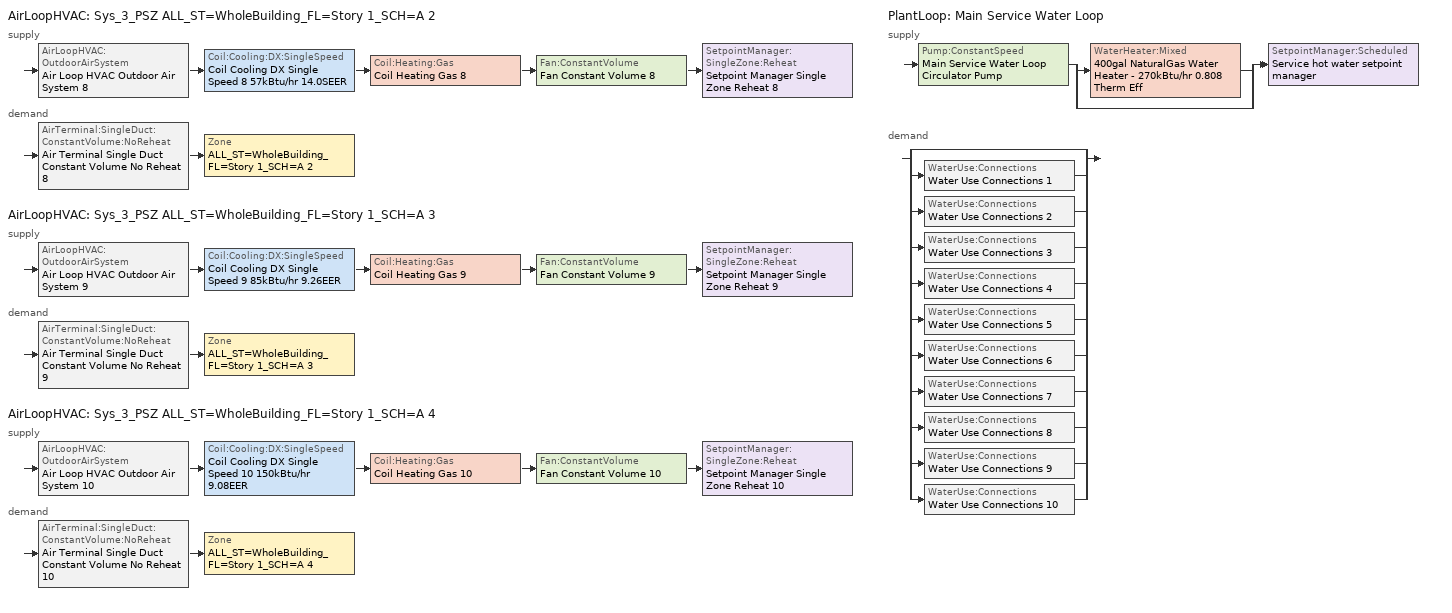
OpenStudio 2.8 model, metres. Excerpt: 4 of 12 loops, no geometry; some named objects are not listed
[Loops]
AirLoopHVAC 'Sys_3_PSZ ALL_ST=WholeBuilding_FL=Story 1_SCH=A 2'
 supply: AirLoopHVAC:OutdoorAirSystem 'Air Loop HVAC Outdoor Air System 8' > Coil:Cooling:DX:SingleSpeed 'Coil Cooling DX Single Speed 8 57kBtu/hr 14.0SEER' > Coil:Heating:Gas 'Coil Heating Gas 8' > Fan:ConstantVolume 'Fan Constant Volume 8' > SetpointManager:SingleZone:Reheat 'Setpoint Manager Single Zone Reheat 8'
 demand: AirTerminal:SingleDuct:ConstantVolume:NoReheat 'Air Terminal Single Duct Constant Volume No Reheat 8' > Zone 'ALL_ST=WholeBuilding_FL=Story 1_SCH=A 2'
AirLoopHVAC 'Sys_3_PSZ ALL_ST=WholeBuilding_FL=Story 1_SCH=A 3'
 supply: AirLoopHVAC:OutdoorAirSystem 'Air Loop HVAC Outdoor Air System 9' > Coil:Cooling:DX:SingleSpeed 'Coil Cooling DX Single Speed 9 85kBtu/hr 9.26EER' > Coil:Heating:Gas 'Coil Heating Gas 9' > Fan:ConstantVolume 'Fan Constant Volume 9' > SetpointManager:SingleZone:Reheat 'Setpoint Manager Single Zone Reheat 9'
 demand: AirTerminal:SingleDuct:ConstantVolume:NoReheat 'Air Terminal Single Duct Constant Volume No Reheat 9' > Zone 'ALL_ST=WholeBuilding_FL=Story 1_SCH=A 3'
AirLoopHVAC 'Sys_3_PSZ ALL_ST=WholeBuilding_FL=Story 1_SCH=A 4'
 supply: AirLoopHVAC:OutdoorAirSystem 'Air Loop HVAC Outdoor Air System 10' > Coil:Cooling:DX:SingleSpeed 'Coil Cooling DX Single Speed 10 150kBtu/hr 9.08EER' > Coil:Heating:Gas 'Coil Heating Gas 10' > Fan:ConstantVolume 'Fan Constant Volume 10' > SetpointManager:SingleZone:Reheat 'Setpoint Manager Single Zone Reheat 10'
 demand: AirTerminal:SingleDuct:ConstantVolume:NoReheat 'Air Terminal Single Duct Constant Volume No Reheat 10' > Zone 'ALL_ST=WholeBuilding_FL=Story 1_SCH=A 4'
PlantLoop 'Main Service Water Loop'
 supply: Pump:ConstantSpeed 'Main Service Water Loop Circulator Pump' > split
  | WaterHeater:Mixed '400gal NaturalGas Water Heater - 270kBtu/hr 0.808 Therm Eff'
  | bypass
  join > SetpointManager:Scheduled 'Service hot water setpoint manager'
 demand: split
  | bypass
  | WaterUse:Connections 'Water Use Connections 1'
  | WaterUse:Connections 'Water Use Connections 2'
  | WaterUse:Connections 'Water Use Connections 3'
  | WaterUse:Connections 'Water Use Connections 4'
  | WaterUse:Connections 'Water Use Connections 5'
  | WaterUse:Connections 'Water Use Connections 6'
  | WaterUse:Connections 'Water Use Connections 7'
  | WaterUse:Connections 'Water Use Connections 8'
  | WaterUse:Connections 'Water Use Connections 9'
  | WaterUse:Connections 'Water Use Connections 10'
[Sizing:Zone] Zone Cooling Design Supply Air Temperature Input Method=SupplyAirTemperature; Zone Cooling Design Supply Air Temperature {C}=13; Zone Cooling Design Supply Air Temperature Difference {deltaC}=11.11; Zone Heating Design Supply Air Temperature Input Method=SupplyAirTemperature; Zone Heating Design Supply Air Temperature {C}=43; Zone Heating Design Supply Air Temperature Difference {deltaC}=11.11; Zone Cooling Design Supply Air Humidity Ratio {kg-H2O/kg-air}=0.0085; Zone Heating Design Supply Air Humidity Ratio {kg-H2O/kg-air}=0.008; Zone Heating Sizing Factor=1.3; Zone Cooling Sizing Factor=1.1; Cooling Design Air Flow Method=DesignDay; Heating Design Air Flow Method=DesignDay; Account for Dedicated Outdoor Air System=No; Dedicated Outdoor Air System Control Strategy=NeutralSupplyAir; Dedicated Outdoor Air Low Setpoint Temperature for Design {C}=autosize; Dedicated Outdoor Air High Setpoint Temperature for Design {C}=autosize
ALL_ST=WholeBuilding_FL=Story 1_SCH=A 2; ALL_ST=WholeBuilding_FL=Story 1_SCH=A 3; ALL_ST=WholeBuilding_FL=Story 1_SCH=A 4
[Zone equipment]
ALL_ST=WholeBuilding_FL=Story 1_SCH=A 2: Air Terminal Single Duct Constant Volume No Reheat 8, Zone HVAC Baseboard Convective Water 8
ALL_ST=WholeBuilding_FL=Story 1_SCH=A 3: Air Terminal Single Duct Constant Volume No Reheat 9, Zone HVAC Baseboard Convective Water 9
ALL_ST=WholeBuilding_FL=Story 1_SCH=A 4: Air Terminal Single Duct Constant Volume No Reheat 10, Zone HVAC Baseboard Convective Water 10
[PlantLoop]
Main Service Water Loop: Glycol Concentration=0; Maximum Loop Temperature {C}=60; Minimum Loop Temperature {C}=10; Plant Loop Volume {m3}=Autocalculate; Load Distribution Scheme=Optimal
[Sizing:Plant]
Main Service Water Loop: Loop Type=Heating; Design Loop Exit Temperature {C}=60; Loop Design Temperature Difference {deltaC}=5; Sizing Option=NonCoincident; Zone Timesteps in Averaging Window=1; Coincident Sizing Factor Mode=None
[AirLoopHVAC] Design Supply Air Flow Rate {m3/s}=AutoSize
Name | Availability Schedule
Sys_3_PSZ ALL_ST=WholeBuilding_FL=Story 1_SCH=A 2 | Sys_3_PSZ ALL_ST=WholeBuilding_FL=Story 1_SCH=A 2 Occ Sch
Sys_3_PSZ ALL_ST=WholeBuilding_FL=Story 1_SCH=A 3 | Sys_3_PSZ ALL_ST=WholeBuilding_FL=Story 1_SCH=A 3 Occ Sch
Sys_3_PSZ ALL_ST=WholeBuilding_FL=Story 1_SCH=A 4 | Sys_3_PSZ ALL_ST=WholeBuilding_FL=Story 1_SCH=A 4 Occ Sch
[Sizing:System] Type of Load to Size On=Sensible; Design Outdoor Air Flow Rate {m3/s}=Autosize; Central Heating Maximum System Air Flow Ratio=1; Preheat Design Temperature {C}=7; Preheat Design Humidity Ratio {kg-H2O/kg-Air}=0.008; Precool Design Temperature {C}=13; Precool Design Humidity Ratio {kg-H2O/kg-Air}=0.008; Central Cooling Design Supply Air Temperature {C}=13; Central Heating Design Supply Air Temperature {C}=43; Sizing Option=NonCoincident; 100% Outdoor Air in Cooling=No; 100% Outdoor Air in Heating=No; Central Cooling Design Supply Air Humidity Ratio {kg-H2O/kg-Air}=0.0085; Central Heating Design Supply Air Humidity Ratio {kg-H2O/kg-Air}=0.008; Cooling Design Air Flow Method=DesignDay; Cooling Design Air Flow Rate {m3/s}=0; Heating Design Air Flow Method=DesignDay; Heating Design Air Flow Rate {m3/s}=0; System Outdoor Air Method=ZoneSum; Zone Maximum Outdoor Air Fraction=1; Cooling Supply Air Flow Rate Per Floor Area {m3/s-m2}=0.00996765; Cooling Fraction of Autosized Cooling Supply Air Flow Rate=1; Cooling Supply Air Flow Rate Per Unit Cooling Capacity {m3/s-W}=3.94755e-05; Heating Supply Air Flow Rate Per Floor Area {m3/s-m2}=0.00996765; Heating Fraction of Autosized Heating Supply Air Flow Rate=1; Heating Fraction of Autosized Cooling Supply Air Flow Rate=1; Heating Supply Air Flow Rate Per Unit Heating Capacity {m3/s-W}=3.15882e-05; Cooling Design Capacity Method=CoolingDesignCapacity; Cooling Design Capacity {W}=autosize; Cooling Design Capacity Per Floor Area {W/m2}=234.7; Fraction of Autosized Cooling Design Capacity=1; Heating Design Capacity Method=HeatingDesignCapacity; Heating Design Capacity {W}=autosize; Heating Design Capacity Per Floor Area {W/m2}=157; Fraction of Autosized Heating Design Capacity=1; Central Cooling Capacity Control Method=OnOff
Sys_3_PSZ ALL_ST=WholeBuilding_FL=Story 1_SCH=A 2; Sys_3_PSZ ALL_ST=WholeBuilding_FL=Story 1_SCH=A 3; Sys_3_PSZ ALL_ST=WholeBuilding_FL=Story 1_SCH=A 4
[Fan:ConstantVolume] Availability Schedule=Always On Discrete; Fan Total Efficiency=0.39975; Pressure Rise {Pa}=640; Maximum Flow Rate {m3/s}=AutoSize; Motor Efficiency=0.615
Fan Constant Volume 8; Fan Constant Volume 9; Fan Constant Volume 10
[Coil:Heating:Gas] Availability Schedule=Always On Discrete; Nominal Capacity {W}=AutoSize; Parasitic Electric Load {W}=0; Part Load Fraction Correlation Curve=FURNACE-EFFPLR-NECB2011; Parasitic Gas Load {W}=0
Name | Gas Burner Efficiency
Coil Heating Gas 8; Coil Heating Gas 9 | 0.924
Coil Heating Gas 10 | 0.81
[Coil:Cooling:DX:SingleSpeed] Availability Schedule=Always On Discrete; Rated Total Cooling Capacity {W}=autosize; Rated Sensible Heat Ratio=autosize; Rated Air Flow Rate {m3/s}=autosize; Rated Evaporator Fan Power Per Volume Flow Rate {W/(m3/s)}=773.3; Total Cooling Capacity Function of Temperature Curve=DXCOOL-NECB2011-REF-CAPFT; Total Cooling Capacity Function of Flow Fraction Curve=DXCOOL-NECB2011-REF-CAPFFLOW; Energy Input Ratio Function of Temperature Curve=DXCOOL-NECB2011-REF-COOLEIRFT; Energy Input Ratio Function of Flow Fraction Curve=DXCOOL-NECB2011-REF-COOLEIRFFLOW; Part Load Fraction Correlation Curve=DXCOOL-NECB2011-REF-COOLPLFFPLR; Condenser Type=AirCooled; Evaporative Condenser Effectiveness=0; Evaporative Condenser Air Flow Rate {m3/s}=Autosize; Evaporative Condenser Pump Rated Power Consumption {W}=Autosize; Crankcase Heater Capacity {W}=0; Maximum Outdoor Dry-Bulb Temperature for Crankcase Heater Operation {C}=0; Basin Heater Capacity {W/K}=0; Basin Heater Setpoint Temperature {C}=10
Name | Rated COP {W/W}
Coil Cooling DX Single Speed 8 57kBtu/hr 14.0SEER | 4.11713
Coil Cooling DX Single Speed 9 85kBtu/hr 9.26EER | 3.21949
Coil Cooling DX Single Speed 10 150kBtu/hr 9.08EER | 3.15956
[Controller:OutdoorAir] Minimum Outdoor Air Flow Rate {m3/s}=autosize; Maximum Outdoor Air Flow Rate {m3/s}=Autosize; Economizer Control Action Type=ModulateFlow; Lockout Type=NoLockout; Minimum Limit Type=FixedMinimum; High Humidity Control=No; Heat Recovery Bypass Control Type=BypassWhenOAFlowGreaterThanMinimum
Name | Economizer Control Type | Economizer Maximum Limit Dry-Bulb Temperature {C} | Economizer Maximum Limit Enthalpy {J/kg} | Economizer Minimum Limit Dry-Bulb Temperature {C} | Minimum Outdoor Air Schedule | Controller Mechanical Ventilation
Controller Outdoor Air 8 | NoEconomizer | 28 | 64000 | -100 | Sys_3_PSZ ALL_ST=WholeBuilding_FL=Story 1_SCH=A 2 Occ Sch | Controller Mechanical Ventilation 8
Controller Outdoor Air 9 | DifferentialEnthalpy |  |  |  | Sys_3_PSZ ALL_ST=WholeBuilding_FL=Story 1_SCH=A 3 Occ Sch | Controller Mechanical Ventilation 9
Controller Outdoor Air 10 | DifferentialEnthalpy |  |  |  | Sys_3_PSZ ALL_ST=WholeBuilding_FL=Story 1_SCH=A 4 Occ Sch | Controller Mechanical Ventilation 10
[Controller:MechanicalVentilation] Availability Schedule=Always On Discrete; System Outdoor Air Method=ZoneSum
Controller Mechanical Ventilation 8; Controller Mechanical Ventilation 9; Controller Mechanical Ventilation 10
[AirLoopHVAC:OutdoorAirSystem]
Name | Controller
Air Loop HVAC Outdoor Air System 8 | Controller Outdoor Air 8
Air Loop HVAC Outdoor Air System 9 | Controller Outdoor Air 9
Air Loop HVAC Outdoor Air System 10 | Controller Outdoor Air 10
[SetpointManager:SingleZone:Reheat] Minimum Supply Air Temperature {C}=13; Maximum Supply Air Temperature {C}=43
Name | Control Zone
Setpoint Manager Single Zone Reheat 8 | ALL_ST=WholeBuilding_FL=Story 1_SCH=A 2
Setpoint Manager Single Zone Reheat 9 | ALL_ST=WholeBuilding_FL=Story 1_SCH=A 3
Setpoint Manager Single Zone Reheat 10 | ALL_ST=WholeBuilding_FL=Story 1_SCH=A 4
[AirTerminal:SingleDuct:ConstantVolume:NoReheat] Availability Schedule=Always On Discrete; Maximum Air Flow Rate {m3/s}=AutoSize
Air Terminal Single Duct Constant Volume No Reheat 8; Air Terminal Single Duct Constant Volume No Reheat 9; Air Terminal Single Duct Constant Volume No Reheat 10
[SetpointManager:Scheduled]
Service hot water setpoint manager: Control Variable=Temperature; Schedule=Service Water Loop Temp - 140F
[Pump:ConstantSpeed]
Main Service Water Loop Circulator Pump: Rated Flow Rate {m3/s}=autosize; Rated Pump Head {Pa}=102043; Rated Power Consumption {W}=autosize; Motor Efficiency=0.7; Fraction of Motor Inefficiencies to Fluid Stream=0; Pump Control Type=Intermittent; Design Power Sizing Method=PowerPerFlowPerPressure; Design Electric Power per Unit Flow Rate {W/(m3/s)}=348701.1; Design Shaft Power per Unit Flow Rate per Unit Head {W-s/m3-Pa}=1.28205
[WaterHeater:Mixed]
400gal NaturalGas Water Heater - 270kBtu/hr 0.808 Therm Eff: Tank Volume {m3}=1.51434; Setpoint Temperature Schedule=Service Water Loop Temp - 140F; Deadband Temperature Difference {deltaC}=2; Maximum Temperature Limit {C}=60; Heater Control Type=Cycle; Heater Maximum Capacity {W}=79124.2; Heater Fuel Type=NaturalGas; Heater Thermal Efficiency=0.807519; Part Load Factor Curve=SWH-EFFFPLR-NECB2011; Off Cycle Parasitic Fuel Consumption Rate {W}=127.752; Off Cycle Parasitic Fuel Type=NaturalGas; Off Cycle Parasitic Heat Fraction to Tank=0.8; On Cycle Parasitic Fuel Consumption Rate {W}=127.752; On Cycle Parasitic Fuel Type=NaturalGas; On Cycle Parasitic Heat Fraction to Tank=0; Ambient Temperature Indicator=Schedule; Ambient Temperature Schedule=Water Heater Ambient Temp Schedule - 70f; Off Cycle Loss Coefficient to Ambient Temperature {W/K}=15.2989; On Cycle Loss Coefficient to Ambient Temperature {W/K}=15.2989; Use Side Effectiveness=1; Source Side Effectiveness=1; Use Side Design Flow Rate {m3/s}=autosize; Source Side Design Flow Rate {m3/s}=autosize; Indirect Water Heating Recovery Time {hr}=1.5; Source Side Flow Control Mode=IndirectHeatPrimarySetpoint
[WaterUse:Connections]
Name | Water Use Equipment Name 1
Water Use Connections 1 | Story 1 core space Service Water Use 2.5gal/min
Water Use Connections 2 | Story 1 east perimeter space Service Water Use 0.13gal/min
Water Use Connections 3 | Story 1 north perimeter space Service Water Use 0.13gal/min
Water Use Connections 4 | Story 1 south perimeter space Service Water Use 0.13gal/min
Water Use Connections 5 | Story 1 west perimeter space Service Water Use 0.13gal/min
Water Use Connections 6 | Story 2 core space Service Water Use 2.5gal/min
Water Use Connections 7 | Story 2 east perimeter space Service Water Use 0.13gal/min
Water Use Connections 8 | Story 2 north perimeter space Service Water Use 0.13gal/min
Water Use Connections 9 | Story 2 south perimeter space Service Water Use 0.13gal/min
Water Use Connections 10 | Story 2 west perimeter space Service Water Use 0.13gal/min
[WaterUse:Equipment:Definition]
Name | Peak Flow Rate {m3/s} | Target Temperature Schedule | Sensible Fraction Schedule | Latent Fraction Schedule
Story 1 core space Service Water Use Def 2.5gal/min | 0.00015785 | Schedule Ruleset 5 | Schedule Ruleset 3 | Schedule Ruleset 4
Story 1 east perimeter space Service Water Use Def 0.13gal/min | 8.33871e-06 | Schedule Ruleset 8 | Schedule Ruleset 6 | Schedule Ruleset 7
Story 1 north perimeter space Service Water Use Def 0.13gal/min | 8.33871e-06 | Schedule Ruleset 11 | Schedule Ruleset 9 | Schedule Ruleset 10
Story 1 south perimeter space Service Water Use Def 0.13gal/min | 8.33871e-06 | Schedule Ruleset 14 | Schedule Ruleset 12 | Schedule Ruleset 13
Story 1 west perimeter space Service Water Use Def 0.13gal/min | 8.33871e-06 | Schedule Ruleset 17 | Schedule Ruleset 15 | Schedule Ruleset 16
Story 2 core space Service Water Use Def 2.5gal/min | 0.00015785 | Schedule Ruleset 20 | Schedule Ruleset 18 | Schedule Ruleset 19
Story 2 east perimeter space Service Water Use Def 0.13gal/min | 8.33871e-06 | Schedule Ruleset 23 | Schedule Ruleset 21 | Schedule Ruleset 22
Story 2 north perimeter space Service Water Use Def 0.13gal/min | 8.33871e-06 | Schedule Ruleset 26 | Schedule Ruleset 24 | Schedule Ruleset 25
Story 2 south perimeter space Service Water Use Def 0.13gal/min | 8.33871e-06 | Schedule Ruleset 29 | Schedule Ruleset 27 | Schedule Ruleset 28
Story 2 west perimeter space Service Water Use Def 0.13gal/min | 8.33871e-06 | Schedule Ruleset 32 | Schedule Ruleset 30 | Schedule Ruleset 31
[WaterUse:Equipment] Flow Rate Fraction Schedule=NECB-A-Service Water Heating
Name | Water Use Equipment Definition | Space
Story 1 core space Service Water Use 2.5gal/min | Story 1 core space Service Water Use Def 2.5gal/min | Story 1 Core Space
Story 1 east perimeter space Service Water Use 0.13gal/min | Story 1 east perimeter space Service Water Use Def 0.13gal/min | Story 1 East Perimeter Space
Story 1 north perimeter space Service Water Use 0.13gal/min | Story 1 north perimeter space Service Water Use Def 0.13gal/min | Story 1 North Perimeter Space
Story 1 south perimeter space Service Water Use 0.13gal/min | Story 1 south perimeter space Service Water Use Def 0.13gal/min | Story 1 South Perimeter Space
Story 1 west perimeter space Service Water Use 0.13gal/min | Story 1 west perimeter space Service Water Use Def 0.13gal/min | Story 1 West Perimeter Space
Story 2 core space Service Water Use 2.5gal/min | Story 2 core space Service Water Use Def 2.5gal/min | Story 2 Core Space
Story 2 east perimeter space Service Water Use 0.13gal/min | Story 2 east perimeter space Service Water Use Def 0.13gal/min | Story 2 East Perimeter Space
Story 2 north perimeter space Service Water Use 0.13gal/min | Story 2 north perimeter space Service Water Use Def 0.13gal/min | Story 2 North Perimeter Space
Story 2 south perimeter space Service Water Use 0.13gal/min | Story 2 south perimeter space Service Water Use Def 0.13gal/min | Story 2 South Perimeter Space
Story 2 west perimeter space Service Water Use 0.13gal/min | Story 2 west perimeter space Service Water Use Def 0.13gal/min | Story 2 West Perimeter Space
[Schedule:Ruleset]
Service Water Loop Temp - 140F: Default Day Schedule=Service Water Loop Temp - 140F Default
Water Heater Ambient Temp Schedule - 70f: Default Day Schedule=Water Heater Ambient Temp Schedule - 70f Default
Schedule Ruleset 3: Default Day Schedule=Schedule Day 5
Schedule Ruleset 4: Default Day Schedule=Schedule Day 6
Schedule Ruleset 5: Default Day Schedule=Schedule Day 7
NECB-A-Service Water Heating: Default Day Schedule=NECB-A-Service Water Heating Default
Schedule Ruleset 6: Default Day Schedule=Schedule Day 8
Schedule Ruleset 7: Default Day Schedule=Schedule Day 9
Schedule Ruleset 8: Default Day Schedule=Schedule Day 10
Schedule Ruleset 9: Default Day Schedule=Schedule Day 11
Schedule Ruleset 10: Default Day Schedule=Schedule Day 12
Schedule Ruleset 11: Default Day Schedule=Schedule Day 13
Schedule Ruleset 12: Default Day Schedule=Schedule Day 14
Schedule Ruleset 13: Default Day Schedule=Schedule Day 15
Schedule Ruleset 14: Default Day Schedule=Schedule Day 16
Schedule Ruleset 15: Default Day Schedule=Schedule Day 17
Schedule Ruleset 16: Default Day Schedule=Schedule Day 18
Schedule Ruleset 17: Default Day Schedule=Schedule Day 19
Schedule Ruleset 18: Default Day Schedule=Schedule Day 20
Schedule Ruleset 19: Default Day Schedule=Schedule Day 21
Schedule Ruleset 20: Default Day Schedule=Schedule Day 22
Schedule Ruleset 21: Default Day Schedule=Schedule Day 23
Schedule Ruleset 22: Default Day Schedule=Schedule Day 24
Schedule Ruleset 23: Default Day Schedule=Schedule Day 25
Schedule Ruleset 24: Default Day Schedule=Schedule Day 26
Schedule Ruleset 25: Default Day Schedule=Schedule Day 27
Schedule Ruleset 26: Default Day Schedule=Schedule Day 28
Schedule Ruleset 27: Default Day Schedule=Schedule Day 29
Schedule Ruleset 28: Default Day Schedule=Schedule Day 30
Schedule Ruleset 29: Default Day Schedule=Schedule Day 31
Schedule Ruleset 30: Default Day Schedule=Schedule Day 32
Schedule Ruleset 31: Default Day Schedule=Schedule Day 33
Schedule Ruleset 32: Default Day Schedule=Schedule Day 34
Sys_3_PSZ ALL_ST=WholeBuilding_FL=Story 1_SCH=A 2 Occ Sch: Default Day Schedule=Sys_3_PSZ ALL_ST=WholeBuilding_FL=Story 1_SCH=A 2 Occ Sch Default; Summer Design Day Schedule=Sys_3_PSZ ALL_ST=WholeBuilding_FL=Story 1_SCH=A 2 Occ Sch Summer Design Day; Winter Design Day Schedule=Sys_3_PSZ ALL_ST=WholeBuilding_FL=Story 1_SCH=A 2 Occ Sch Winter Design Day
Sys_3_PSZ ALL_ST=WholeBuilding_FL=Story 1_SCH=A 3 Occ Sch: Default Day Schedule=Sys_3_PSZ ALL_ST=WholeBuilding_FL=Story 1_SCH=A 3 Occ Sch Default; Summer Design Day Schedule=Sys_3_PSZ ALL_ST=WholeBuilding_FL=Story 1_SCH=A 3 Occ Sch Summer Design Day; Winter Design Day Schedule=Sys_3_PSZ ALL_ST=WholeBuilding_FL=Story 1_SCH=A 3 Occ Sch Winter Design Day
Sys_3_PSZ ALL_ST=WholeBuilding_FL=Story 1_SCH=A 4 Occ Sch: Default Day Schedule=Sys_3_PSZ ALL_ST=WholeBuilding_FL=Story 1_SCH=A 4 Occ Sch Default; Summer Design Day Schedule=Sys_3_PSZ ALL_ST=WholeBuilding_FL=Story 1_SCH=A 4 Occ Sch Summer Design Day; Winter Design Day Schedule=Sys_3_PSZ ALL_ST=WholeBuilding_FL=Story 1_SCH=A 4 Occ Sch Winter Design Day
[Schedule:Day]
Service Water Loop Temp - 140F Default; Schedule Day 7; Schedule Day 10; Schedule Day 13; Schedule Day 16; Schedule Day 19; Schedule Day 22; Schedule Day 25; Schedule Day 28; Schedule Day 31; Schedule Day 34: 24, 0, 60
Water Heater Ambient Temp Schedule - 70f Default: 24, 0, 21.1111
Schedule Day 5; Schedule Day 8; Schedule Day 11; Schedule Day 14; Schedule Day 17; Schedule Day 20; Schedule Day 23; Schedule Day 26; Schedule Day 29; Schedule Day 32: 24, 0, 0.2
Schedule Day 6; NECB-A-Service Water Heating Sat Day; NECB-A-Service Water Heating Sun|Hol Day; Schedule Day 9; Schedule Day 12; Schedule Day 15; Schedule Day 18; Schedule Day 21; Schedule Day 24; Schedule Day 27; Schedule Day 30; Schedule Day 33: 24, 0, 0.05
NECB-A-Service Water Heating Default; NECB-A-Service Water Heating Default|Wkdy Day: 7, 0, 0.05, 8, 0, 0.1, 10, 0, 0.5, 16, 0, 0.9, 17, 0, 0.7, 18, 0, 0.5, 19, 0, 0.3, 22, 0, 0.2, 24, 0, 0.05
Sys_3_PSZ ALL_ST=WholeBuilding_FL=Story 1_SCH=A 2 Occ Sch Default; Sys_3_PSZ ALL_ST=WholeBuilding_FL=Story 1_SCH=A 2 Occ Sch Winter Design Day; Sys_3_PSZ ALL_ST=WholeBuilding_FL=Story 1_SCH=A 2 Occ Sch Summer Design Day; Sys_3_PSZ ALL_ST=WholeBuilding_FL=Story 1_SCH=A 3 Occ Sch Default; Sys_3_PSZ ALL_ST=WholeBuilding_FL=Story 1_SCH=A 3 Occ Sch Winter Design Day; Sys_3_PSZ ALL_ST=WholeBuilding_FL=Story 1_SCH=A 3 Occ Sch Summer Design Day; Sys_3_PSZ ALL_ST=WholeBuilding_FL=Story 1_SCH=A 4 Occ Sch Default; Sys_3_PSZ ALL_ST=WholeBuilding_FL=Story 1_SCH=A 4 Occ Sch Winter Design Day; Sys_3_PSZ ALL_ST=WholeBuilding_FL=Story 1_SCH=A 4 Occ Sch Summer Design Day: 24, 0, 1
Sys_3_PSZ ALL_ST=WholeBuilding_FL=Story 1_SCH=A 2 Occ Sch Monday; Sys_3_PSZ ALL_ST=WholeBuilding_FL=Story 1_SCH=A 2 Occ Sch Tuesday; Sys_3_PSZ ALL_ST=WholeBuilding_FL=Story 1_SCH=A 2 Occ Sch Wednesday; Sys_3_PSZ ALL_ST=WholeBuilding_FL=Story 1_SCH=A 2 Occ Sch Thursday; Sys_3_PSZ ALL_ST=WholeBuilding_FL=Story 1_SCH=A 2 Occ Sch Friday; Sys_3_PSZ ALL_ST=WholeBuilding_FL=Story 1_SCH=A 3 Occ Sch Monday; Sys_3_PSZ ALL_ST=WholeBuilding_FL=Story 1_SCH=A 3 Occ Sch Tuesday; Sys_3_PSZ ALL_ST=WholeBuilding_FL=Story 1_SCH=A 3 Occ Sch Wednesday; Sys_3_PSZ ALL_ST=WholeBuilding_FL=Story 1_SCH=A 3 Occ Sch Thursday; Sys_3_PSZ ALL_ST=WholeBuilding_FL=Story 1_SCH=A 3 Occ Sch Friday; Sys_3_PSZ ALL_ST=WholeBuilding_FL=Story 1_SCH=A 4 Occ Sch Monday; Sys_3_PSZ ALL_ST=WholeBuilding_FL=Story 1_SCH=A 4 Occ Sch Tuesday; Sys_3_PSZ ALL_ST=WholeBuilding_FL=Story 1_SCH=A 4 Occ Sch Wednesday; Sys_3_PSZ ALL_ST=WholeBuilding_FL=Story 1_SCH=A 4 Occ Sch Thursday; Sys_3_PSZ ALL_ST=WholeBuilding_FL=Story 1_SCH=A 4 Occ Sch Friday: 8, 0, 0, 19, 0, 1, 24, 0, 0
Sys_3_PSZ ALL_ST=WholeBuilding_FL=Story 1_SCH=A 2 Occ Sch Saturday; Sys_3_PSZ ALL_ST=WholeBuilding_FL=Story 1_SCH=A 2 Occ Sch Sunday; Sys_3_PSZ ALL_ST=WholeBuilding_FL=Story 1_SCH=A 3 Occ Sch Saturday; Sys_3_PSZ ALL_ST=WholeBuilding_FL=Story 1_SCH=A 3 Occ Sch Sunday; Sys_3_PSZ ALL_ST=WholeBuilding_FL=Story 1_SCH=A 4 Occ Sch Saturday; Sys_3_PSZ ALL_ST=WholeBuilding_FL=Story 1_SCH=A 4 Occ Sch Sunday: 24, 0, 0
[Schedule:Rule] Date Specification Type=DateRange; Start Month=1; Start Day=1; End Month=12
Name | Schedule Ruleset | Rule Order | Day Schedule | Apply Monday | Apply Tuesday | Apply Wednesday | Apply Thursday | Apply Friday | End Day | Apply Saturday | Apply Sunday
Schedule Rule 17 | NECB-A-Service Water Heating | 2 | NECB-A-Service Water Heating Default|Wkdy Day | Yes | Yes | Yes | Yes | Yes | 31
Schedule Rule 18 | NECB-A-Service Water Heating | 1 | NECB-A-Service Water Heating Sat Day |  |  |  |  |  | 31 | Yes
Schedule Rule 19 | NECB-A-Service Water Heating | 0 | NECB-A-Service Water Heating Sun|Hol Day |  |  |  |  |  | 31 |  | Yes
Sys_3_PSZ ALL_ST=WholeBuilding_FL=Story 1_SCH=A 2 Occ Sch Monday Rule | Sys_3_PSZ ALL_ST=WholeBuilding_FL=Story 1_SCH=A 2 Occ Sch | 6 | Sys_3_PSZ ALL_ST=WholeBuilding_FL=Story 1_SCH=A 2 Occ Sch Monday | Yes |  |  |  |  | 25
Sys_3_PSZ ALL_ST=WholeBuilding_FL=Story 1_SCH=A 2 Occ Sch Tuesday Rule | Sys_3_PSZ ALL_ST=WholeBuilding_FL=Story 1_SCH=A 2 Occ Sch | 5 | Sys_3_PSZ ALL_ST=WholeBuilding_FL=Story 1_SCH=A 2 Occ Sch Tuesday |  | Yes |  |  |  | 26
Sys_3_PSZ ALL_ST=WholeBuilding_FL=Story 1_SCH=A 2 Occ Sch Wednesday Rule | Sys_3_PSZ ALL_ST=WholeBuilding_FL=Story 1_SCH=A 2 Occ Sch | 4 | Sys_3_PSZ ALL_ST=WholeBuilding_FL=Story 1_SCH=A 2 Occ Sch Wednesday |  |  | Yes |  |  | 27
Sys_3_PSZ ALL_ST=WholeBuilding_FL=Story 1_SCH=A 2 Occ Sch Thursday Rule | Sys_3_PSZ ALL_ST=WholeBuilding_FL=Story 1_SCH=A 2 Occ Sch | 3 | Sys_3_PSZ ALL_ST=WholeBuilding_FL=Story 1_SCH=A 2 Occ Sch Thursday |  |  |  | Yes |  | 28
Sys_3_PSZ ALL_ST=WholeBuilding_FL=Story 1_SCH=A 2 Occ Sch Friday Rule | Sys_3_PSZ ALL_ST=WholeBuilding_FL=Story 1_SCH=A 2 Occ Sch | 2 | Sys_3_PSZ ALL_ST=WholeBuilding_FL=Story 1_SCH=A 2 Occ Sch Friday |  |  |  |  | Yes | 29
Sys_3_PSZ ALL_ST=WholeBuilding_FL=Story 1_SCH=A 2 Occ Sch Saturday Rule | Sys_3_PSZ ALL_ST=WholeBuilding_FL=Story 1_SCH=A 2 Occ Sch | 1 | Sys_3_PSZ ALL_ST=WholeBuilding_FL=Story 1_SCH=A 2 Occ Sch Saturday |  |  |  |  |  | 30 | Yes
Sys_3_PSZ ALL_ST=WholeBuilding_FL=Story 1_SCH=A 2 Occ Sch Sunday Rule | Sys_3_PSZ ALL_ST=WholeBuilding_FL=Story 1_SCH=A 2 Occ Sch | 0 | Sys_3_PSZ ALL_ST=WholeBuilding_FL=Story 1_SCH=A 2 Occ Sch Sunday |  |  |  |  |  | 31 |  | Yes
Sys_3_PSZ ALL_ST=WholeBuilding_FL=Story 1_SCH=A 3 Occ Sch Monday Rule | Sys_3_PSZ ALL_ST=WholeBuilding_FL=Story 1_SCH=A 3 Occ Sch | 6 | Sys_3_PSZ ALL_ST=WholeBuilding_FL=Story 1_SCH=A 3 Occ Sch Monday | Yes |  |  |  |  | 25
Sys_3_PSZ ALL_ST=WholeBuilding_FL=Story 1_SCH=A 3 Occ Sch Tuesday Rule | Sys_3_PSZ ALL_ST=WholeBuilding_FL=Story 1_SCH=A 3 Occ Sch | 5 | Sys_3_PSZ ALL_ST=WholeBuilding_FL=Story 1_SCH=A 3 Occ Sch Tuesday |  | Yes |  |  |  | 26
Sys_3_PSZ ALL_ST=WholeBuilding_FL=Story 1_SCH=A 3 Occ Sch Wednesday Rule | Sys_3_PSZ ALL_ST=WholeBuilding_FL=Story 1_SCH=A 3 Occ Sch | 4 | Sys_3_PSZ ALL_ST=WholeBuilding_FL=Story 1_SCH=A 3 Occ Sch Wednesday |  |  | Yes |  |  | 27
Sys_3_PSZ ALL_ST=WholeBuilding_FL=Story 1_SCH=A 3 Occ Sch Thursday Rule | Sys_3_PSZ ALL_ST=WholeBuilding_FL=Story 1_SCH=A 3 Occ Sch | 3 | Sys_3_PSZ ALL_ST=WholeBuilding_FL=Story 1_SCH=A 3 Occ Sch Thursday |  |  |  | Yes |  | 28
Sys_3_PSZ ALL_ST=WholeBuilding_FL=Story 1_SCH=A 3 Occ Sch Friday Rule | Sys_3_PSZ ALL_ST=WholeBuilding_FL=Story 1_SCH=A 3 Occ Sch | 2 | Sys_3_PSZ ALL_ST=WholeBuilding_FL=Story 1_SCH=A 3 Occ Sch Friday |  |  |  |  | Yes | 29
Sys_3_PSZ ALL_ST=WholeBuilding_FL=Story 1_SCH=A 3 Occ Sch Saturday Rule | Sys_3_PSZ ALL_ST=WholeBuilding_FL=Story 1_SCH=A 3 Occ Sch | 1 | Sys_3_PSZ ALL_ST=WholeBuilding_FL=Story 1_SCH=A 3 Occ Sch Saturday |  |  |  |  |  | 30 | Yes
Sys_3_PSZ ALL_ST=WholeBuilding_FL=Story 1_SCH=A 3 Occ Sch Sunday Rule | Sys_3_PSZ ALL_ST=WholeBuilding_FL=Story 1_SCH=A 3 Occ Sch | 0 | Sys_3_PSZ ALL_ST=WholeBuilding_FL=Story 1_SCH=A 3 Occ Sch Sunday |  |  |  |  |  | 31 |  | Yes
Sys_3_PSZ ALL_ST=WholeBuilding_FL=Story 1_SCH=A 4 Occ Sch Monday Rule | Sys_3_PSZ ALL_ST=WholeBuilding_FL=Story 1_SCH=A 4 Occ Sch | 6 | Sys_3_PSZ ALL_ST=WholeBuilding_FL=Story 1_SCH=A 4 Occ Sch Monday | Yes |  |  |  |  | 25
Sys_3_PSZ ALL_ST=WholeBuilding_FL=Story 1_SCH=A 4 Occ Sch Tuesday Rule | Sys_3_PSZ ALL_ST=WholeBuilding_FL=Story 1_SCH=A 4 Occ Sch | 5 | Sys_3_PSZ ALL_ST=WholeBuilding_FL=Story 1_SCH=A 4 Occ Sch Tuesday |  | Yes |  |  |  | 26
Sys_3_PSZ ALL_ST=WholeBuilding_FL=Story 1_SCH=A 4 Occ Sch Wednesday Rule | Sys_3_PSZ ALL_ST=WholeBuilding_FL=Story 1_SCH=A 4 Occ Sch | 4 | Sys_3_PSZ ALL_ST=WholeBuilding_FL=Story 1_SCH=A 4 Occ Sch Wednesday |  |  | Yes |  |  | 27
Sys_3_PSZ ALL_ST=WholeBuilding_FL=Story 1_SCH=A 4 Occ Sch Thursday Rule | Sys_3_PSZ ALL_ST=WholeBuilding_FL=Story 1_SCH=A 4 Occ Sch | 3 | Sys_3_PSZ ALL_ST=WholeBuilding_FL=Story 1_SCH=A 4 Occ Sch Thursday |  |  |  | Yes |  | 28
Sys_3_PSZ ALL_ST=WholeBuilding_FL=Story 1_SCH=A 4 Occ Sch Friday Rule | Sys_3_PSZ ALL_ST=WholeBuilding_FL=Story 1_SCH=A 4 Occ Sch | 2 | Sys_3_PSZ ALL_ST=WholeBuilding_FL=Story 1_SCH=A 4 Occ Sch Friday |  |  |  |  | Yes | 29
Sys_3_PSZ ALL_ST=WholeBuilding_FL=Story 1_SCH=A 4 Occ Sch Saturday Rule | Sys_3_PSZ ALL_ST=WholeBuilding_FL=Story 1_SCH=A 4 Occ Sch | 1 | Sys_3_PSZ ALL_ST=WholeBuilding_FL=Story 1_SCH=A 4 Occ Sch Saturday |  |  |  |  |  | 30 | Yes
Sys_3_PSZ ALL_ST=WholeBuilding_FL=Story 1_SCH=A 4 Occ Sch Sunday Rule | Sys_3_PSZ ALL_ST=WholeBuilding_FL=Story 1_SCH=A 4 Occ Sch | 0 | Sys_3_PSZ ALL_ST=WholeBuilding_FL=Story 1_SCH=A 4 Occ Sch Sunday |  |  |  |  |  | 31 |  | Yes
[Schedule:Constant]
Always On Discrete: Value=1
[Curve:Biquadratic] Minimum Value of x=13; Maximum Value of x=24; Minimum Value of y=24; Maximum Value of y=46
Name | Coefficient1 Constant | Coefficient2 x | Coefficient3 x**2 | Coefficient4 y | Coefficient5 y**2 | Coefficient6 x*y
DXCOOL-NECB2011-REF-CAPFT | 0.867905 | 0.0142459 | 0.00055436 | -0.0075575 | 3.3e-05 | -0.0001918
DXCOOL-NECB2011-REF-COOLEIRFT | 0.116936 | 0.0284933 | -0.0004112 | 0.0214108 | 0.00016103 | -0.0006791
[Curve:Quadratic] Coefficient1 Constant=1; Coefficient2 x=0; Coefficient3 x**2=0; Minimum Value of x=0; Maximum Value of x=1
DXCOOL-NECB2011-REF-CAPFFLOW; DXCOOL-NECB2011-REF-COOLEIRFFLOW
[Curve:Cubic] Maximum Value of x=1
Name | Coefficient1 Constant | Coefficient2 x | Coefficient3 x**2 | Coefficient4 x**3 | Minimum Value of x
DXCOOL-NECB2011-REF-COOLPLFFPLR | 0.0277 | 4.9151 | -8.184 | 4.2702 | 0.7
SWH-EFFFPLR-NECB2011 | 0.7576 | 1.0071 | -1.4443 | 0.6844 | 0
FURNACE-EFFPLR-NECB2011 | 0.7277 | 1.0667 | -1.5174 | 0.7282 | 0
